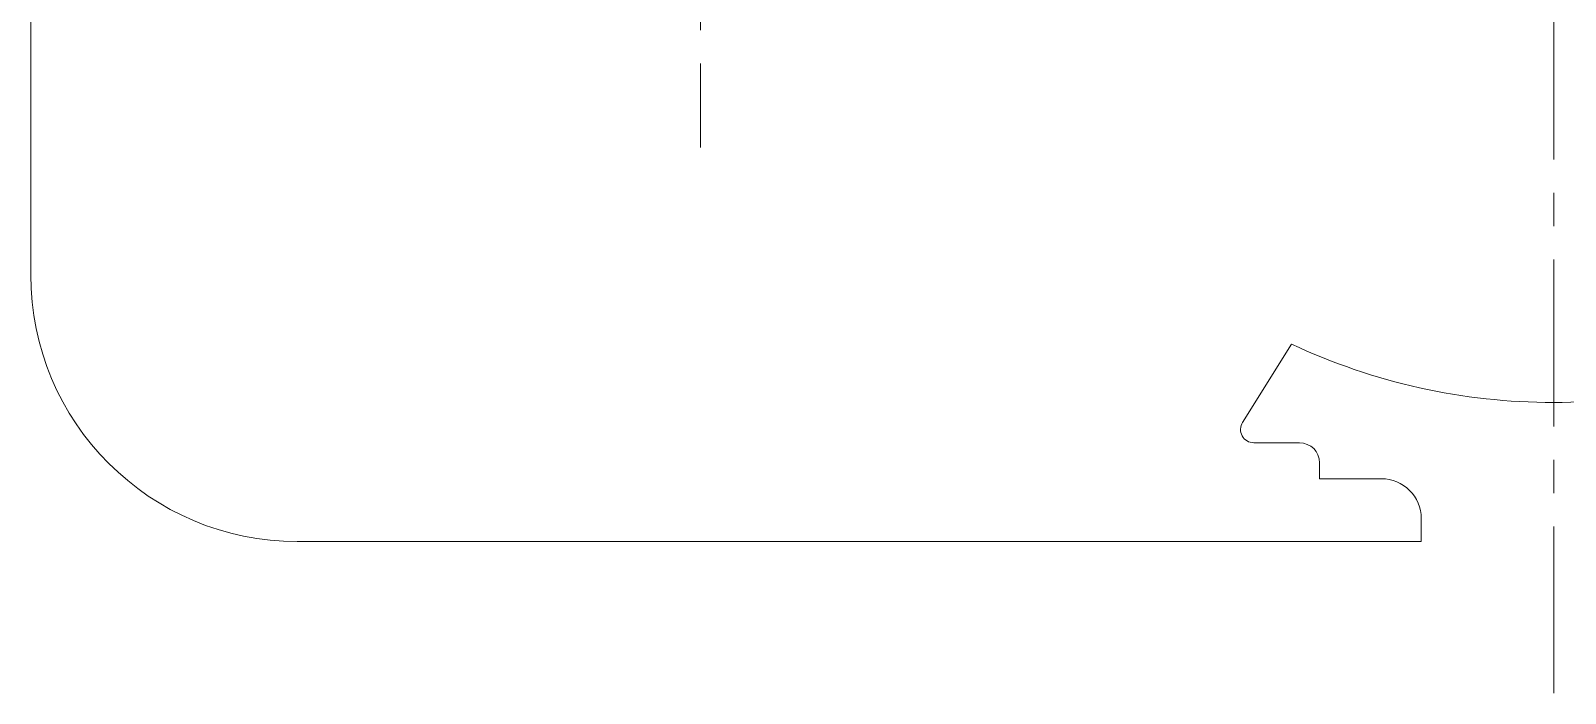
# Model space of a CAD drawing. Header units: millimetres. Extents: x -394 to 6212, y -2458 to 809.
# Drawn here: x 2956.92 to 2979.94, y -1895.01 to -1885.08 of the extents above; entities that cross this region are included whole.
import ezdxf

# ---------------------------------------------------------------- set-up
doc = ezdxf.new("R2010")
doc.units = ezdxf.units.MM
doc.linetypes.add('CENTERX2', pattern=[4, 2.5, -0.5, 0.5, -0.5])
doc.layers.add('1', color=1, linetype='Continuous', lineweight=18, true_color=0xff0000)
doc.layers.add('3', color=3, linetype='CENTERX2', lineweight=18, true_color=0x00ff00)

msp = doc.modelspace()

# ---------------------------------------------------------------- linework, layer by layer
at = {"layer": '1'}
for p, q in [((2956.91546, -1823.48362), (2956.91546, -1888.73439)), ((2975.0961, -1890.94698), (2975.83057, -1889.7729)), ((2975.95121, -1891.25305), (2975.26566, -1891.25305)), ((2976.25121, -1891.7912), (2976.25121, -1891.55305)), ((2977.17733, -1891.7912), (2976.25121, -1891.7912)), ((2977.77733, -1892.3912), (2977.77733, -1892.73439)), ((2960.91546, -1892.73439), (2977.77733, -1892.73439))]:
    msp.add_line(p, q, dxfattribs=at)
for centre, radius, start, end in [((2960.91546, -1888.73439), 4, 180, 270), ((2979.74972, -1881.43645), 9.21174, 244.820747, 270.089651), ((2979.77854, -1881.43645), 9.21174, 269.910349, 295.179253), ((2975.26566, -1891.05305), 0.2, 147.971323, 270), ((2975.95121, -1891.55305), 0.3, 0, 90), ((2977.17733, -1892.3912), 0.6, 0, 90)]:
    msp.add_arc(centre, radius, start, end, dxfattribs=at)
at = {"layer": '3'}
for p, q in [((2979.76413, -1895.00787), (2979.76413, -1815.92762)), ((2966.96413, -1869.56878), (2966.96413, -1886.82922))]:
    msp.add_line(p, q, dxfattribs=at)

doc.saveas('drawing.dxf')
